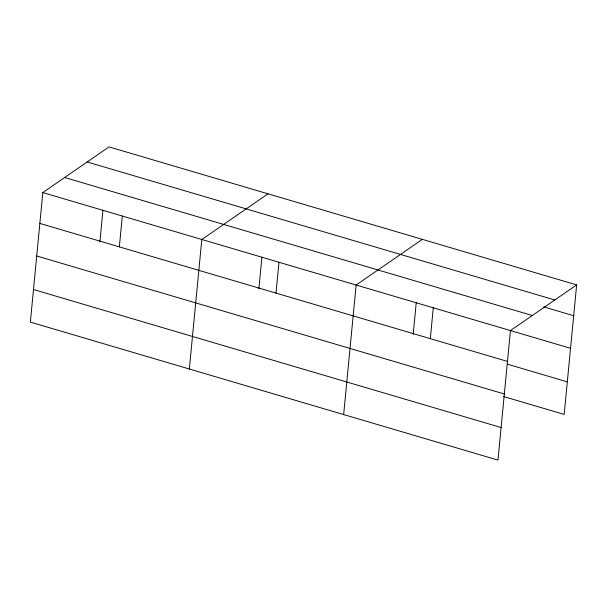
<?xml version="1.0" encoding="UTF-8"?>
<svg xmlns="http://www.w3.org/2000/svg" width="607" height="607" viewBox="0 0 607 607"><rect width="100%" height="100%" fill="white"/><g stroke="black" fill="none" stroke-linecap="round" stroke-linejoin="round"><path stroke-width="0.91" d="M42.824 192.578L30.35 322.097L497.975 460.106L510.441 330.587L576.65 284.903L109.025 146.894L42.824 192.578L570.542 348.304M99.874 241.981L102.924 210.295M119.351 246.874L122.318 216.039M189.338 369.018L201.812 239.499L268.021 193.815M258.863 288.902L261.913 257.216M276.003 293.105L278.97 262.27M343.653 414.566L356.127 285.047L422.335 239.363M413.177 334.449L416.227 302.756M430.317 338.645L433.284 307.817M576.65 284.903L564.176 414.422L503.362 396.47M87.18 161.97L554.798 299.979M543.728 306.892L573.683 315.739M64.668 177.502L532.293 315.511M39.85 223.414L507.475 361.423M507.406 364.177L567.317 381.856M36.716 255.979L504.341 393.989M33.484 289.531L501.109 427.54"/></g></svg>
